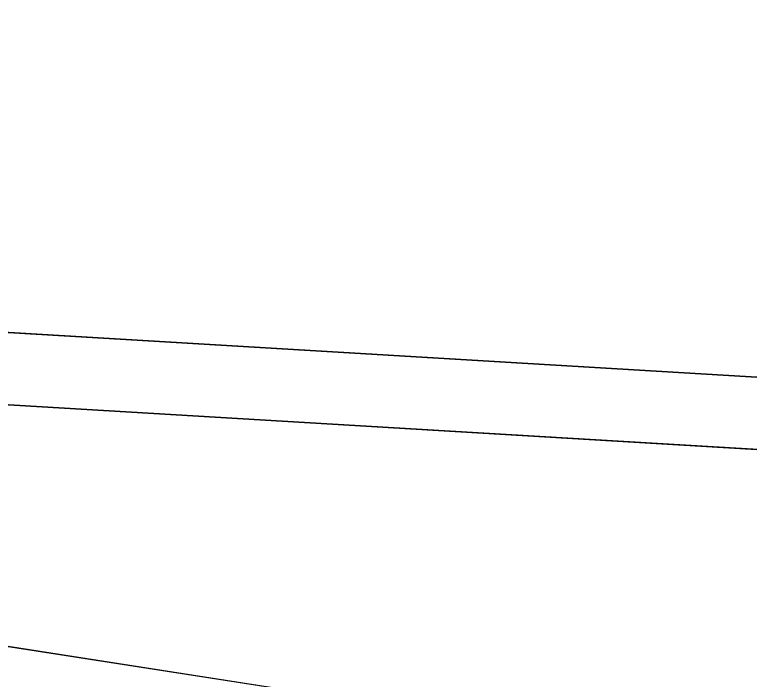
# Model space of a CAD drawing. Header units: metres. Extents: x 503497 to 504361, y 6966567 to 6966857.
# Drawn here: x 504151.588 to 504152.933, y 6966751.319 to 6966752.536 of the extents above; entities that cross this region are included whole.
import ezdxf

# ---------------------------------------------------------------- set-up
doc = ezdxf.new("R2010")
doc.units = ezdxf.units.M

msp = doc.modelspace()

# ---------------------------------------------------------------- linework, layer by layer
at = {"layer": 'SHADOW_APPROVED_20261221T090000'}
for points in [[(504131.954, 6966755.9236), (504160.9824, 6966751.3955), (504127.8995, 6966753.3631), (504098.8711, 6966757.8912), (504131.954, 6966755.9236)], [(504160.9824, 6966751.3955), (504160.6196, 6966749.0699), (504127.5367, 6966751.0375), (504127.8995, 6966753.3631), (504160.9824, 6966751.3955)], [(504161.9915, 6966748.8559), (504162.3543, 6966751.1815), (504129.2714, 6966753.1491), (504128.9086, 6966750.8235), (504161.9915, 6966748.8559)], [(504162.3543, 6966751.1815), (504177.0609, 6966748.8875), (504143.978, 6966750.8551), (504129.2714, 6966753.1491), (504162.3543, 6966751.1815)]]:
    msp.add_lwpolyline(points, close=True, dxfattribs=at)
at = {"layer": 'SHADOW_COMPARATOR_RL48_20261221T090000'}
for points in [[(504131.954, 6966755.9236), (504160.9824, 6966751.3955), (504142.1172, 6966752.5175), (504113.0888, 6966757.0456), (504131.954, 6966755.9236)], [(504160.9824, 6966751.3955), (504160.6196, 6966749.0699), (504141.7544, 6966750.1919), (504142.1172, 6966752.5175), (504160.9824, 6966751.3955)], [(504161.9915, 6966748.8559), (504162.3543, 6966751.1815), (504143.4891, 6966752.3035), (504143.1263, 6966749.9779), (504161.9915, 6966748.8559)], [(504162.3543, 6966751.1815), (504177.0609, 6966748.8875), (504158.1957, 6966750.0095), (504143.4891, 6966752.3035), (504162.3543, 6966751.1815)]]:
    msp.add_lwpolyline(points, close=True, dxfattribs=at)
at = {"layer": 'SHADOW_COMPARATOR_RL48_20261221T120000'}
for points in [[(504131.954, 6966755.9236), (504160.9824, 6966751.3955), (504162.3994, 6966749.6927), (504133.371, 6966754.2208), (504131.954, 6966755.9236)], [(504131.0222, 6966739.1629), (504133.371, 6966754.2208), (504162.3994, 6966749.6927), (504162.0366, 6966747.3671), (504163.4085, 6966747.1531), (504163.7713, 6966749.4787), (504178.4779, 6966747.1847), (504176.7319, 6966735.9916), (504173.4526, 6966736.5031), (504173.2908, 6966735.4658), (504176.2187, 6966735.0091), (504174.4884, 6966723.9164), (504160.0161, 6966726.1739), (504159.7212, 6966724.2833), (504150.9541, 6966725.6509), (504151.4082, 6966728.5621), (504148.3464, 6966729.0397), (504148.1951, 6966728.0693), (504139.863, 6966729.369), (504139.4402, 6966726.6586), (504129.318, 6966728.2375), (504131.0222, 6966739.1629)]]:
    msp.add_lwpolyline(points, close=True, dxfattribs=at)

doc.saveas('drawing.dxf')
